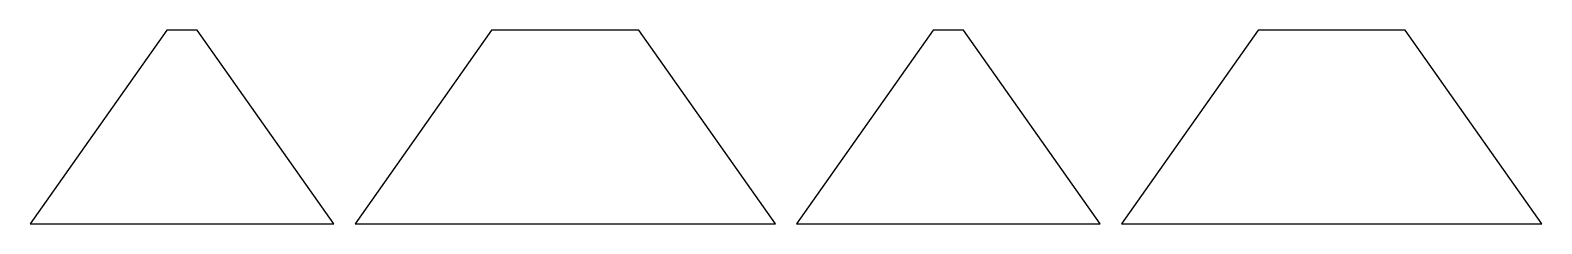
# Model space of a CAD drawing. Header units: metres. Extents: x 0 to 712, y 0 to 91.
import ezdxf

# ---------------------------------------------------------------- set-up
doc = ezdxf.new("R2010")
doc.units = ezdxf.units.M

msp = doc.modelspace()

# ---------------------------------------------------------------- linework, layer by layer
for p, q in [((64.35, 91.0046), (0, 0)), ((78.65, 91.0046), (64.35, 91.0046)), ((143, 0), (78.65, 91.0046)), ((217.35, 91.0046), (153, 0)), ((286.65, 91.0046), (217.35, 91.0046)), ((351, 0), (286.65, 91.0046)), ((425.35, 91.0046), (361, 0)), ((439.65, 91.0046), (425.35, 91.0046)), ((504, 0), (439.65, 91.0046)), ((578.35, 91.0046), (514, 0)), ((647.65, 91.0046), (578.35, 91.0046)), ((712, 0), (647.65, 91.0046)), ((0, 0), (143, 0)), ((153, 0), (351, 0)), ((361, 0), (504, 0)), ((514, 0), (712, 0))]:
    msp.add_line(p, q)

doc.saveas('drawing.dxf')
